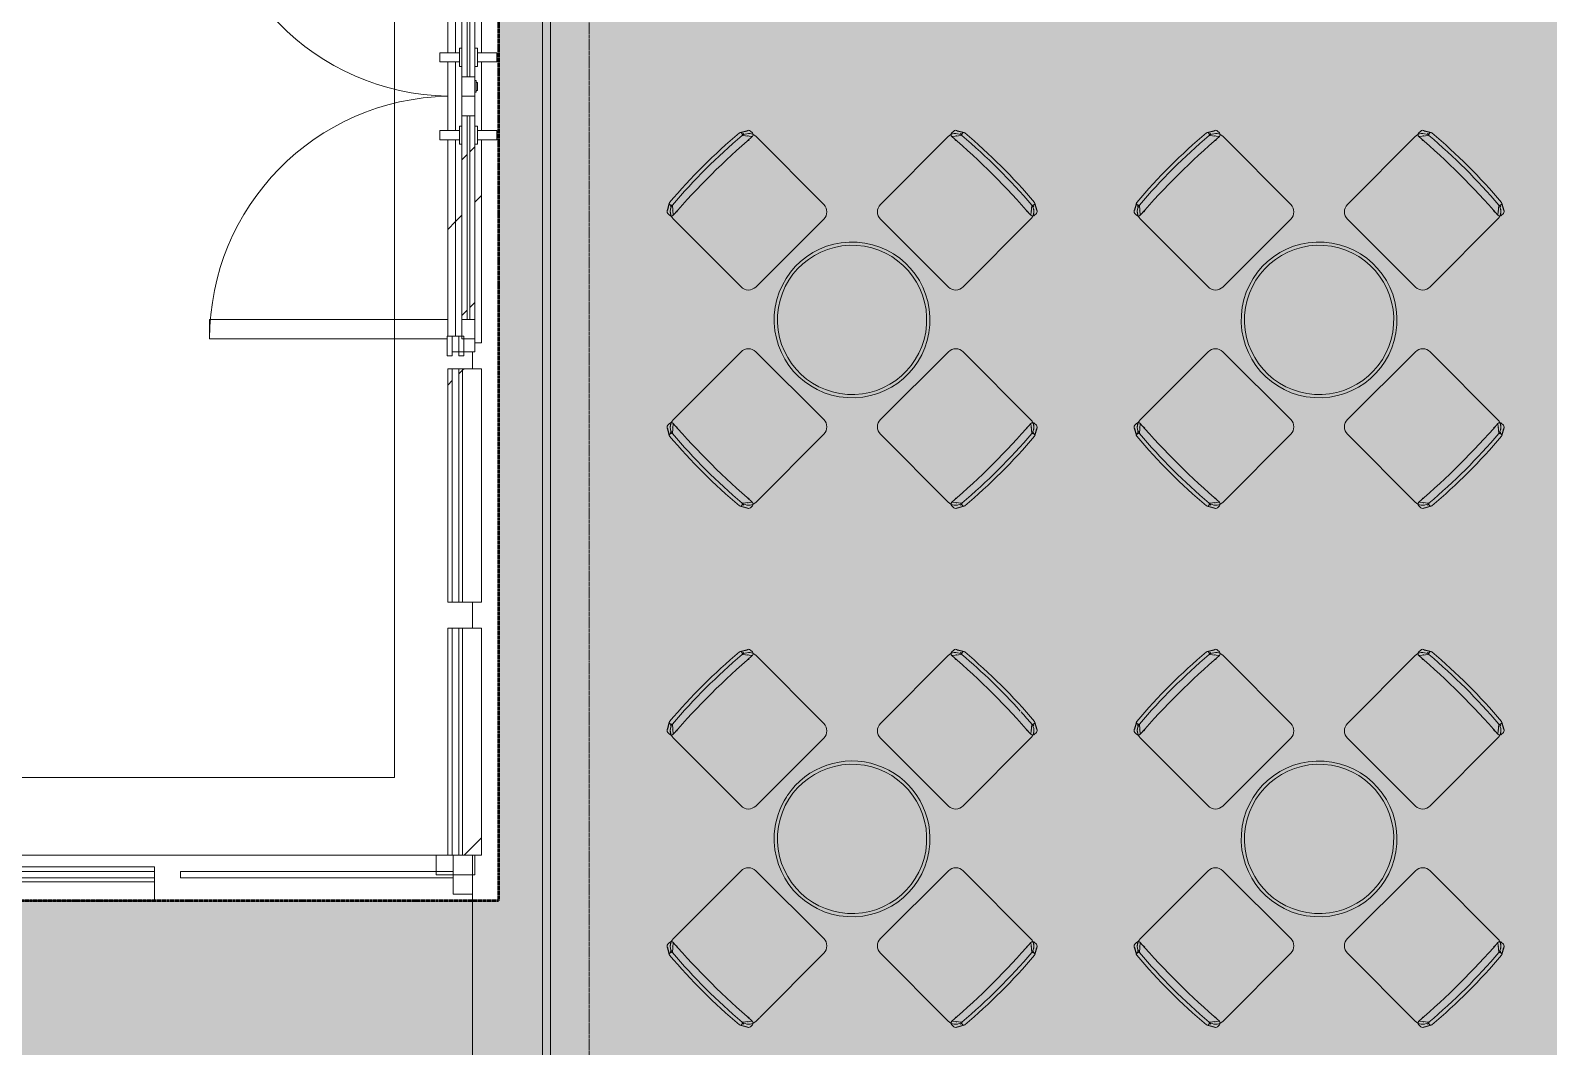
# Model space of a CAD drawing. Header units: millimetres. Extents: x 15878 to 679837, y -72324 to 391440.
# Drawn here: x 175628 to 181479, y 45045 to 48961 of the extents above; entities that cross this region are included whole.
import ezdxf

# ---------------------------------------------------------------- set-up
doc = ezdxf.new("R2010")
doc.units = ezdxf.units.MM
doc.linetypes.add('Demolished', pattern=[4.8, 3.2, -1.6])
doc.linetypes.add('Grid Line__1_200_', pattern=[10.5, 6, -1.5, 1.5, -1.5])
for name, color, linetype, lineweight in [('A-DETL', 90, 'Continuous', 5), ('A-DETL-GENF', 92, 'Continuous', 5), ('A-DOOR', 31, 'Continuous', 5), ('A-DOOR-FRAM', 31, 'Continuous', 5), ('A-FLOR', 192, 'Continuous', 5), ('A-GLAZ-CURT', 52, 'Continuous', 5), ('A-GLAZ-CWMG', 51, 'Continuous', 5), ('A-WALL', 113, 'Continuous', 5), ('I-FURN', 30, 'Continuous', 5), ('S-GRID', 1, 'Continuous', 5)]:
    doc.layers.add(name, color=color, linetype=linetype, lineweight=lineweight)
pattern_1 = [(45, (114192.5, 0), (-1237.437, 1237.437), []), (45, (114192.5, 1875), (-1237.437, 1237.437), [])]

# ---------------------------------------------------------------- blocks, each defined once
blk = doc.blocks.new('Rectangular Mullion - DLN_75 x 150mm _WD_-STUR_ OPENING Corten-13948693-G_F')
at = {"layer": 'A-GLAZ-CWMG', "color": 253}
for p, q in [((0, 75), (-75, 75)), ((-75, 75), (-75, -75)), ((0, 75), (0, -75)), ((-75, -75), (0, -75))]:
    blk.add_line(p, q, dxfattribs=at)
blk = doc.blocks.new('System Panel - _DLN__12_12mm laminated clear glass-11282530-G_F')
at = {"layer": 'A-GLAZ-CURT', "color": 253}
for p, q in [((-525, 12.5), (525, 12.5)), ((-525, -12.5), (-525, 12.5)), ((525, -12.5), (525, 12.5)), ((525, -12.5), (-525, -12.5))]:
    blk.add_line(p, q, dxfattribs=at)
blk = doc.blocks.new('bernstrand_kaffe_r60H - bernstrand_kaffe_r60H-3169598-G_F')
at = {"layer": 'I-FURN', "color": 253}
for radius, start, end in [(300.3, 0, 180), (287.6, 0, 180), (300.3, 180, 0), (287.6, 180, 0)]:
    blk.add_arc((-10, -36.5), radius, start, end, dxfattribs=at)
blk = doc.blocks.new('DLN_CHAIR - DLN_CHAIR-V596-G_F')
at = {"layer": 'I-FURN', "color": 253}
for p, q in [((0, 430), (0, 440)), ((0, 410), (0, 40)), ((32.5, 464.3), (5, 448.7)), ((35, 465), (10, 450)), ((10, 420), (35, 450)), ((30, 460), (30, 455)), ((440, 450), (415, 465)), ((415, 450), (440, 420)), ((445, 448.7), (417.5, 464.3)), ((420, 455), (420, 460)), ((450, 440), (450, 430)), ((450, 40), (450, 410)), ((40, 0), (410, 0))]:
    blk.add_line(p, q, dxfattribs=at)
for centre, radius, start, end in [((225, -1822.2), 2295.1, 85.25139, 94.74861), ((10, 440), 10, 90, 180), ((40, 410), 40, 105, 180), ((40, 410), 40, 105, 180), ((10, 430), 10, 180, 270), ((225, -2513.6), 2941.5, 85.80837, 94.19163), ((30, 430), 10, 150, 165), ((225, -2483.6), 2941.5, 93.70403, 93.90159), ((30, 430), 10, 255, 300), ((35, 460), 5, 90, 180), ((35, 455), 5, 180, 270), ((225, -1837.2), 2295.1, 85.25139, 94.74861), ((415, 460), 5, 0, 90), ((415, 455), 5, 270, 0), ((225, -2483.6), 2941.5, 86.09841, 86.29597), ((420, 430), 10, 240, 285), ((410, 410), 40, 15, 75), ((410, 410), 40, 360, 75), ((420, 430), 10, 15, 30), ((440, 440), 10, 0, 90), ((440, 430), 10, 270, 0), ((40, 40), 40, 180, 270), ((40, 40), 40, 180, 270), ((410, 40), 40, 270, 360), ((410, 40), 40, 270, 360)]:
    blk.add_arc(centre, radius, start, end, dxfattribs=at)
blk = doc.blocks.new('DLN_CHAIR - DLN_CHAIR-V598-G_F')
at = {"layer": 'I-FURN', "color": 253}
for p, q in [((410, 0), (40, 0)), ((0, -40), (0, -410)), ((450, -410), (450, -40)), ((0, -440), (0, -430)), ((32.5, -464.3), (5, -448.7)), ((35, -450), (10, -420)), ((10, -450), (35, -465)), ((30, -455), (30, -460)), ((440, -420), (415, -450)), ((415, -465), (440, -450)), ((445, -448.7), (417.5, -464.3)), ((420, -460), (420, -455)), ((450, -430), (450, -440))]:
    blk.add_line(p, q, dxfattribs=at)
for centre, radius, start, end in [((410, -40), 40, 0, 90), ((410, -40), 40, 0, 90), ((40, -40), 40, 90, 180), ((40, -40), 40, 90, 180), ((40, -410), 40, 180, 255), ((40, -410), 40, 180, 255), ((10, -430), 10, 90, 180), ((10, -440), 10, 180, 270), ((225, 2513.6), 2941.5, 265.80837, 274.19163), ((30, -430), 10, 195, 210), ((225, 2483.6), 2941.5, 266.09841, 266.29597), ((30, -430), 10, 60, 105), ((35, -455), 5, 90, 180), ((35, -460), 5, 180, 270), ((225, 1837.2), 2295.1, 265.25139, 274.74861), ((225, 1822.2), 2295.1, 265.25139, 274.74861), ((420, -430), 10, 75, 120), ((415, -455), 5, 0, 90), ((225, 2483.6), 2941.5, 273.70403, 273.90159), ((415, -460), 5, 270, 0), ((410, -410), 40, 285, 360), ((410, -410), 40, 285, 345), ((420, -430), 10, 330, 345), ((440, -430), 10, 0, 90), ((440, -440), 10, 270, 0)]:
    blk.add_arc(centre, radius, start, end, dxfattribs=at)
blk = doc.blocks.new('bernstrand_kaffe_r60H - bernstrand_kaffe_r60H-V608-G_F')
at = {"layer": 'I-FURN', "color": 253}
for radius, start, end in [(300.3, 0, 180), (287.6, 0, 180), (300.3, 180, 330), (287.6, 180, 0), (300.3, 330.61255, 0)]:
    blk.add_arc((-10, -36.5), radius, start, end, dxfattribs=at)
blk = doc.blocks.new('DLN_CHAIR - DLN_CHAIR-V609-G_F')
at = {"layer": 'I-FURN', "color": 253}
for p, q in [((0, 430), (0, 440)), ((0, 410), (0, 391)), ((32.5, 464.3), (5, 448.7)), ((35, 465), (10, 450)), ((10, 420), (35, 450)), ((30, 460), (30, 455)), ((440, 450), (415, 465)), ((415, 450), (440, 420)), ((445, 448.7), (417.5, 464.3)), ((420, 455), (420, 460)), ((450, 440), (450, 430)), ((450, 40), (450, 410)), ((0, 389.8), (0, 40)), ((40, 0), (410, 0))]:
    blk.add_line(p, q, dxfattribs=at)
for centre, radius, start, end in [((225, -1822.2), 2295.1, 85.25139, 94.74861), ((10, 440), 10, 90, 180), ((40, 410), 40, 105, 180), ((40, 410), 40, 105, 180), ((10, 430), 10, 180, 270), ((225, -2513.6), 2941.5, 85.80837, 94.19163), ((30, 430), 10, 150, 165), ((225, -2483.6), 2941.5, 93.70403, 93.90159), ((30, 430), 10, 255, 300), ((35, 460), 5, 90, 180), ((35, 455), 5, 180, 270), ((225, -1837.2), 2295.1, 85.25139, 94.74861), ((415, 460), 5, 0, 90), ((415, 455), 5, 270, 0), ((225, -2483.6), 2941.5, 86.09841, 86.29597), ((420, 430), 10, 240, 285), ((410, 410), 40, 15, 75), ((410, 410), 40, 360, 75), ((420, 430), 10, 15, 30), ((440, 440), 10, 0, 90), ((440, 430), 10, 270, 0), ((40, 40), 40, 180, 270), ((40, 40), 40, 180, 270), ((410, 40), 40, 270, 360), ((410, 40), 40, 270, 360)]:
    blk.add_arc(centre, radius, start, end, dxfattribs=at)
blk = doc.blocks.new('DLN_CHAIR - DLN_CHAIR-V610-G_F')
at = {"layer": 'I-FURN', "color": 253}
for p, q in [((410, 0), (40, 0)), ((0, -40), (0, -410)), ((450, -410), (450, -40)), ((0, -440), (0, -430)), ((32.5, -464.3), (5, -448.7)), ((35, -450), (10, -420)), ((10, -450), (35, -465)), ((30, -455), (30, -460)), ((440, -420), (415, -450)), ((415, -465), (440, -450)), ((445, -448.7), (417.5, -464.3)), ((420, -460), (420, -455)), ((450, -430), (450, -440))]:
    blk.add_line(p, q, dxfattribs=at)
for centre, radius, start, end in [((410, -40), 40, 0, 90), ((410, -40), 40, 0, 90), ((40, -40), 40, 90, 180), ((40, -40), 40, 90, 180), ((40, -410), 40, 180, 255), ((40, -410), 40, 180, 255), ((10, -430), 10, 90, 180), ((10, -440), 10, 180, 270), ((225, 2513.6), 2941.5, 265.80837, 274.19163), ((30, -430), 10, 195, 210), ((225, 2483.6), 2941.5, 266.09841, 266.29597), ((30, -430), 10, 60, 105), ((35, -455), 5, 90, 180), ((35, -460), 5, 180, 270), ((225, 1837.2), 2295.1, 265.25139, 274.74861), ((225, 1822.2), 2295.1, 265.25139, 274.74861), ((420, -430), 10, 75, 120), ((415, -455), 5, 0, 90), ((225, 2483.6), 2941.5, 273.70403, 273.90159), ((415, -460), 5, 270, 0), ((410, -410), 40, 285, 360), ((410, -410), 40, 290.20773, 345), ((420, -430), 10, 330, 345), ((440, -430), 10, 0, 90), ((440, -440), 10, 270, 0)]:
    blk.add_arc(centre, radius, start, end, dxfattribs=at)
blk = doc.blocks.new('DLN_CHAIR - DLN_CHAIR-V611-G_F')
at = {"layer": 'I-FURN', "color": 253}
for p, q in [((0, 430), (0, 440)), ((0, 410), (0, 40)), ((32.5, 464.3), (5, 448.7)), ((35, 465), (10, 450)), ((10, 420), (35, 450)), ((30, 460), (30, 455)), ((440, 450), (415, 465)), ((415, 450), (440, 420)), ((445, 448.7), (417.5, 464.3)), ((420, 455), (420, 460)), ((450, 440), (450, 430)), ((450, 40), (450, 410)), ((40, 0), (410, 0))]:
    blk.add_line(p, q, dxfattribs=at)
for centre, radius, start, end in [((225, -1822.2), 2295.1, 85.25139, 94.74861), ((10, 440), 10, 90, 180), ((40, 410), 40, 105, 180), ((40, 410), 40, 105, 180), ((10, 430), 10, 180, 270), ((225, -2513.6), 2941.5, 85.80837, 94.19163), ((30, 430), 10, 150, 165), ((225, -2483.6), 2941.5, 93.70403, 93.90159), ((30, 430), 10, 255, 300), ((35, 460), 5, 90, 180), ((35, 455), 5, 180, 270), ((225, -1837.2), 2295.1, 86.93817, 94.74861), ((225, -1837.2), 2295.1, 85.25139, 86.82172), ((415, 460), 5, 0, 90), ((415, 455), 5, 270, 0), ((225, -2483.6), 2941.5, 86.09841, 86.29597), ((420, 430), 10, 240, 285), ((410, 410), 40, 360, 75), ((410, 410), 40, 15, 69.79227), ((420, 430), 10, 15, 30), ((440, 440), 10, 0, 90), ((440, 430), 10, 270, 0), ((40, 40), 40, 180, 270), ((40, 40), 40, 180, 270), ((410, 40), 40, 270, 360), ((410, 40), 40, 270, 360)]:
    blk.add_arc(centre, radius, start, end, dxfattribs=at)
blk = doc.blocks.new('DLN_CHAIR - DLN_CHAIR-V612-G_F')
at = {"layer": 'I-FURN', "color": 253}
for p, q in [((0, 430), (0, 440)), ((0, 410), (0, 40)), ((32.5, 464.3), (5, 448.7)), ((35, 465), (10, 450)), ((10, 420), (35, 450)), ((30, 460), (30, 455)), ((440, 450), (415, 465)), ((415, 450), (440, 420)), ((445, 448.7), (417.5, 464.3)), ((420, 455), (420, 460)), ((450, 440), (450, 430)), ((450, 40), (450, 410)), ((40, 0), (410, 0))]:
    blk.add_line(p, q, dxfattribs=at)
for centre, radius, start, end in [((225, -1822.2), 2295.1, 85.25139, 94.74861), ((10, 440), 10, 90, 180), ((40, 410), 40, 105, 180), ((40, 410), 40, 105, 180), ((10, 430), 10, 180, 270), ((225, -2513.6), 2941.5, 85.80837, 94.19163), ((30, 430), 10, 150, 165), ((225, -2483.6), 2941.5, 93.70403, 93.90159), ((30, 430), 10, 255, 300), ((35, 460), 5, 90, 180), ((35, 455), 5, 180, 270), ((225, -1837.2), 2295.1, 85.25139, 94.74861), ((415, 460), 5, 0, 90), ((415, 455), 5, 270, 0), ((225, -2483.6), 2941.5, 86.09841, 86.29597), ((420, 430), 10, 240, 285), ((410, 410), 40, 360, 75), ((410, 410), 40, 15, 69.79227), ((420, 430), 10, 15, 30), ((440, 440), 10, 0, 90), ((440, 430), 10, 270, 0), ((40, 40), 40, 180, 270), ((40, 40), 40, 180, 270), ((410, 40), 40, 270, 360), ((410, 40), 40, 270, 360)]:
    blk.add_arc(centre, radius, start, end, dxfattribs=at)
blk = doc.blocks.new('System Panel - _DLN__12_12mm laminated clear glass-12865627-G_F')
at = {"layer": 'A-GLAZ-CURT', "color": 253}
for p, q in [((-437.5, 12.5), (437.5, 12.5)), ((-437.5, -12.5), (-437.5, 12.5)), ((437.5, -12.5), (437.5, 12.5)), ((437.5, -12.5), (-437.5, -12.5))]:
    blk.add_line(p, q, dxfattribs=at)
blk = doc.blocks.new('System Panel - _DLN__12_12mm laminated clear glass-12865628-G_F')
at = {"layer": 'A-GLAZ-CURT', "color": 253}
for p, q in [((-450, 12.5), (450, 12.5)), ((-450, -12.5), (-450, 12.5)), ((450, -12.5), (450, 12.5)), ((450, -12.5), (-450, -12.5))]:
    blk.add_line(p, q, dxfattribs=at)
blk = doc.blocks.new('Rectangular Mullion - DLN_FRAME Corten-13948632-G_F')
at = {"layer": 'A-GLAZ-CWMG'}
h = blk.add_hatch(dxfattribs=at)
h.set_pattern_fill('FP_1991', color=253, style=0, pattern_type=2)
h.set_pattern_definition(pattern_1)
h.paths.add_polyline_path([(63148.7, 45782.5), (63173.7, 45782.5), (63173.7, 46657.5), (63100.7, 46657.5), (63100.7, 45782.5), (63139.3, 45782.5)], flags=0)
at = {"layer": 'A-GLAZ-CWMG', "color": 253}
for p, q in [((63043.7, 46657.5), (63061.2, 46657.5)), ((63043.7, 46657.5), (63043.7, 45782.5)), ((63086.2, 46657.5), (63100.7, 46657.5)), ((63100.7, 46657.5), (63173.7, 46657.5)), ((63100.7, 46657.5), (63100.7, 45782.5)), ((63173.7, 46657.5), (63173.7, 45782.5)), ((63173.7, 45782.5), (63148.7, 45782.5))]:
    blk.add_line(p, q, dxfattribs=at)
blk = doc.blocks.new('Rectangular Mullion - DLN_FRAME Corten-13948621-G_F')
at = {"layer": 'A-GLAZ-CWMG'}
h = blk.add_hatch(dxfattribs=at)
h.set_pattern_fill('FP_1991', color=253, style=0, pattern_type=2)
h.set_pattern_definition(pattern_1)
h.paths.add_polyline_path([(63061.2, 46757.5), (63061.2, 47657.5), (63043.7, 47657.5), (63043.7, 46757.5)], flags=0)
h = blk.add_hatch(dxfattribs=at)
h.set_pattern_fill('FP_1991', color=253, style=0, pattern_type=2)
h.set_pattern_definition(pattern_1)
h.paths.add_polyline_path([(63100.7, 46757.5), (63100.7, 47657.5), (63086.2, 47657.5), (63086.2, 46757.5)], flags=0)
h = blk.add_hatch(dxfattribs=at)
h.set_pattern_fill('FP_1991', color=253, style=0, pattern_type=2)
h.set_pattern_definition(pattern_1)
h.paths.add_polyline_path([(63173.7, 46757.5), (63173.7, 47657.5), (63100.7, 47657.5), (63100.7, 46757.5)], flags=0)
at = {"layer": 'A-GLAZ-CWMG', "color": 253}
for p, q in [((63043.7, 47657.5), (63061.2, 47657.5)), ((63043.7, 47657.5), (63043.7, 46757.5)), ((63086.2, 47657.5), (63100.7, 47657.5)), ((63100.7, 47657.5), (63173.7, 47657.5)), ((63100.7, 47657.5), (63100.7, 46757.5)), ((63173.7, 47657.5), (63173.7, 46757.5)), ((63061.2, 46757.5), (63043.7, 46757.5)), ((63100.7, 46757.5), (63086.2, 46757.5)), ((63173.7, 46757.5), (63100.7, 46757.5))]:
    blk.add_line(p, q, dxfattribs=at)
blk = doc.blocks.new('Rectangular Mullion - DLN_FRAME Corten-13948633-G_F')
at = {"layer": 'A-GLAZ-CWMG'}
h = blk.add_hatch(dxfattribs=at)
h.set_pattern_fill('FP_1991', color=253, style=0, pattern_type=2)
h.set_pattern_definition(pattern_1)
h.paths.add_polyline_path([(63061.2, 47782.5), (63073.7, 47782.5), (63073.7, 48540), (63043.7, 48540), (63043.7, 47782.5)], flags=0)
h.paths.add_polyline_path([(63073.7, 48575), (63073.7, 48840), (63043.7, 48840), (63043.7, 48575)], flags=0)
h.paths.add_polyline_path([(63043.7, 48875), (63073.7, 48875), (63073.7, 49632.5), (63043.7, 49627.8), (63043.7, 49271.4)], flags=0)
h = blk.add_hatch(dxfattribs=at)
h.set_pattern_fill('FP_1991', color=253, style=0, pattern_type=2)
h.set_pattern_definition(pattern_1)
h.paths.add_polyline_path([(63088.7, 47782.5), (63098.7, 47782.5), (63098.7, 48522.5), (63088.7, 48523.4), (63088.7, 48540), (63073.7, 48540), (63073.7, 47782.5), (63086.2, 47782.5)], flags=0)
h.paths.add_polyline_path([(63073.7, 48575), (63088.7, 48575), (63088.7, 48592.5), (63098.7, 48592.5), (63098.7, 48822.5), (63088.7, 48822.5), (63088.7, 48840), (63073.7, 48840), (63073.7, 48592.5)], flags=0)
h.paths.add_polyline_path([(63073.7, 48875), (63088.7, 48875), (63088.7, 48892.5), (63098.7, 48892.5), (63098.7, 49632.5), (63073.7, 49632.5), (63073.7, 48892.5)], flags=0)
h = blk.add_hatch(dxfattribs=at)
h.set_pattern_fill('FP_1991', color=253, style=0, pattern_type=2)
h.set_pattern_definition(pattern_1)
h.paths.add_polyline_path([(63173.7, 47757.5), (63173.7, 48540), (63158.7, 48540), (63158.7, 48522.5), (63148.7, 48522.5), (63148.7, 47757.5)], flags=0)
h.paths.add_polyline_path([(63158.7, 48575), (63173.7, 48575), (63173.7, 48840), (63158.7, 48840), (63158.7, 48822.5), (63148.7, 48822.5), (63148.7, 48592.5), (63158.7, 48592.5)], flags=0)
h.paths.add_polyline_path([(63158.7, 48875), (63173.7, 48875), (63173.7, 49657.5), (63148.7, 49657.5), (63148.7, 48892.5), (63158.7, 48892.5)], flags=0)
at = {"layer": 'A-GLAZ-CWMG', "color": 253}
for p, q in [((63043.7, 49632.5), (63043.7, 48875)), ((63073.7, 49632.5), (63073.7, 48875)), ((63148.7, 49657.5), (63173.7, 49657.5)), ((63173.7, 49657.5), (63173.7, 48875)), ((63043.7, 48840), (63043.7, 48575)), ((63073.7, 48840), (63073.7, 48575)), ((63173.7, 48840), (63173.7, 48575)), ((63043.7, 48540), (63043.7, 47782.5)), ((63073.7, 48540), (63073.7, 47782.5)), ((63173.7, 48540), (63173.7, 47757.5)), ((63173.7, 47757.5), (63148.7, 47757.5))]:
    blk.add_line(p, q, dxfattribs=at)
blk = doc.blocks.new('Rectangular Mullion - DLN_75 x 150mm _WD_-STUR_ OPENING Corten-13948700-G_F')
at = {"layer": 'A-GLAZ-CWMG', "color": 253}
for p, q in [((0, 75), (-75, 75)), ((-75, 75), (-75, -75)), ((0, 75), (0, -75)), ((-75, -75), (0, -75))]:
    blk.add_line(p, q, dxfattribs=at)
blk = doc.blocks.new('System Panel - _DLN__12_12mm laminated clear glass-11282586-G_F')
at = {"layer": 'A-GLAZ-CURT', "color": 253}
for p, q in [((-452.5, 12.5), (452.5, 12.5)), ((-452.5, -12.5), (-452.5, 12.5)), ((452.5, -12.5), (452.5, 12.5)), ((452.5, -12.5), (-452.5, -12.5))]:
    blk.add_line(p, q, dxfattribs=at)
blk = doc.blocks.new('Rectangular Mullion - DLN_FRAME Corten-13948629-G_F')
at = {"layer": 'A-GLAZ-CWMG'}
h = blk.add_hatch(dxfattribs=at)
h.set_pattern_fill('FP_1993', color=253, style=0, pattern_type=2)
h.set_pattern_definition(pattern_1)
h.paths.add_polyline_path([(61784.6, 45720), (61914.3, 45720), (61914.3, 45737.5), (61009.3, 45737.5), (61009.3, 45720)], flags=0)
h = blk.add_hatch(dxfattribs=at)
h.set_pattern_fill('FP_1993', color=253, style=0, pattern_type=2)
h.set_pattern_definition(pattern_1)
h.paths.add_polyline_path([(61914.3, 45680.5), (61914.3, 45695), (61009.3, 45695), (61009.3, 45680.5), (61784.6, 45680.5)], flags=0)
h = blk.add_hatch(dxfattribs=at)
h.set_pattern_fill('FP_1993', color=253, style=0, pattern_type=2)
h.set_pattern_definition(pattern_1)
h.paths.add_polyline_path([(61009.3, 45607.5), (61914.3, 45607.5), (61914.3, 45680.5), (61009.3, 45680.5)], flags=0)
at = {"layer": 'A-GLAZ-CWMG', "color": 253}
for p, q in [((61009.3, 45720), (61009.3, 45737.5)), ((61914.3, 45737.5), (61009.3, 45737.5)), ((61914.3, 45737.5), (61914.3, 45720)), ((61009.3, 45680.5), (61009.3, 45695)), ((61009.3, 45607.5), (61009.3, 45680.5)), ((61914.3, 45680.5), (61009.3, 45680.5)), ((61914.3, 45695), (61914.3, 45680.5)), ((61914.3, 45680.5), (61914.3, 45607.5)), ((61914.3, 45607.5), (61009.3, 45607.5))]:
    blk.add_line(p, q, dxfattribs=at)
blk = doc.blocks.new('DLN-Double Door_X Corten - Double Glazing Door-1900 x 2800 _WH_-AUTO Corten-18721998-G_F')
at = {"layer": 'A-DOOR'}
h = blk.add_hatch(dxfattribs=at)
h.set_pattern_fill('FP_1994', color=253, style=0, pattern_type=2)
h.set_pattern_definition([(315, (65485, 63073.7), (1237.437, 1237.437), []), (315, (67360, 63073.7), (1237.437, 1237.437), [])])
h.paths.add_polyline_path([(-860, -45), (-75, -45), (-75, -25), (-860, -25)], flags=0)
h.paths.add_polyline_path([(-860, -75), (-75, -75), (-75, -55), (-860, -55)], flags=0)
at = {"layer": 'A-DOOR', "color": 253}
for p, q in [((-935, 947.5), (-860, 947.5)), ((-935, 32.5), (-935, 947.5)), ((-860, 947.5), (-860, 30)), ((860, 947.5), (860, 30)), ((935, 947.5), (860, 947.5)), ((935, 32.5), (935, 947.5)), ((-167.5, 60), (-132.5, 60)), ((-167.5, -15), (-167.5, 60)), ((-132.5, 60), (-132.5, -15)), ((132.5, -15), (132.5, 60)), ((132.5, 60), (167.5, 60)), ((167.5, 60), (167.5, -15)), ((-935, -75), (-935, -25)), ((-935, -25), (-860, -25)), ((-185, -25), (-860, -25)), ((-860, -25), (-860, -75)), ((-860, -45), (-75, -45)), ((-860, -55), (-860, -45)), ((-75, -55), (-860, -55)), ((-185, -15), (-115, -15)), ((-185, -15), (-185, -25)), ((-115, -25), (-185, -25)), ((-115, -25), (-115, -15)), ((-75, -25), (-115, -25)), ((-75, -75), (-75, -25)), ((-75, -25), (0, -25)), ((-75, -45), (-75, -55)), ((0, -25), (0, -75)), ((75, -25), (0, -25)), ((0, -25), (0, -75)), ((75, -25), (115, -25)), ((75, -75), (75, -25)), ((860, -45), (75, -45)), ((75, -45), (75, -55)), ((75, -55), (860, -55)), ((115, -15), (185, -15)), ((115, -15), (115, -25)), ((185, -25), (115, -25)), ((185, -25), (185, -15)), ((185, -25), (860, -25)), ((935, -25), (860, -25)), ((860, -25), (860, -75)), ((860, -55), (860, -45)), ((935, -75), (935, -25)), ((-860, -75), (-935, -75)), ((-860, -75), (-185, -75)), ((-185, -75), (-115, -75)), ((-185, -75), (-185, -85)), ((-115, -85), (-185, -85)), ((-167.5, -160), (-167.5, -85)), ((-132.5, -85), (-132.5, -160)), ((-115, -85), (-115, -75)), ((-115, -75), (-75, -75)), ((0, -75), (-75, -75)), ((0, -75), (75, -75)), ((15, -75), (15, -80)), ((60, -80), (15, -80)), ((22.5, -80), (22.5, -85)), ((22.5, -85), (52.5, -85)), ((52.5, -85), (22.5, -85)), ((52.5, -85), (52.5, -80)), ((60, -80), (60, -75)), ((115, -75), (75, -75)), ((115, -75), (185, -75)), ((115, -75), (115, -85)), ((185, -85), (115, -85)), ((132.5, -160), (132.5, -85)), ((167.5, -85), (167.5, -160)), ((185, -85), (185, -75)), ((860, -75), (185, -75)), ((860, -75), (935, -75)), ((-132.5, -160), (-167.5, -160)), ((167.5, -160), (132.5, -160))]:
    blk.add_line(p, q, dxfattribs=at)
for centre, start, end in [((-935, 12.5), 1.08891, 90), ((935, 12.5), 90, 178.91109)]:
    blk.add_arc(centre, 935, start, end, dxfattribs=at)
at = {"layer": 'A-DOOR-FRAM', "color": 253}
for p, q in [((-925, 32.5), (-1000, 32.5)), ((-1000, 32.5), (-1000, 12.5)), ((-1000, 12.5), (-925, 12.5)), ((-985, 12.5), (-985, -75)), ((-925, 12.5), (-985, 12.5)), ((-925, 12.5), (-925, 32.5)), ((-925, -25), (-925, 12.5)), ((1000, 32.5), (925, 32.5)), ((925, 32.5), (925, 12.5)), ((925, 12.5), (1000, 12.5)), ((985, 12.5), (925, 12.5)), ((925, 12.5), (925, -25)), ((985, -75), (985, 12.5)), ((1000, 12.5), (1000, 32.5)), ((-925, -12.5), (-1000, -12.5)), ((-1000, -12.5), (-1000, -32.5)), ((-1000, -32.5), (-925, -32.5)), ((-935, -75), (-935, -25)), ((-935, -25), (-925, -25)), ((-925, -32.5), (-925, -12.5)), ((1000, -12.5), (925, -12.5)), ((925, -12.5), (925, -32.5)), ((925, -25), (935, -25)), ((925, -32.5), (1000, -32.5)), ((935, -25), (935, -75)), ((1000, -32.5), (1000, -12.5)), ((-985, -75), (-935, -75)), ((935, -75), (985, -75))]:
    blk.add_line(p, q, dxfattribs=at)

msp = doc.modelspace()

# ---------------------------------------------------------------- hatches: boundary and pattern name
at = {"layer": 'A-DETL-GENF', "transparency": 33554585}
h = msp.add_hatch(color=253, dxfattribs=at)
h.paths.add_polyline_path([(193031.8, 30457.5), (193031.8, 31607.5), (195106.8, 31607.5), (195106.8, 34107.5), (202306.8, 34107.5), (202306.8, 35797.5), (205331.8, 35797.5), (205331.8, 52007.5), (202831.8, 52007.5), (202831.8, 51406.3), (202231.8, 51406.3), (202231.8, 48337.5), (196081.8, 48337.5), (196081.8, 52057.5), (193181.8, 52057.5), (193181.8, 49957.5), (189481.8, 49957.5), (189481.8, 52057.5), (177431.8, 52057.5), (177431.8, 45607.5), (166981.8, 45607.5), (166981.8, 31607.5), (190881.8, 31607.5), (190881.8, 30457.5)], flags=0)
h.paths.add_polyline_path([(178081.8, 39607.5), (177481.8, 39607.5), (177481.8, 40207.5), (178081.8, 40207.5)], flags=0)
h.paths.add_polyline_path([(199881.8, 39607.5), (199881.8, 40207.5), (200481.8, 40207.5), (200481.8, 39607.5), (199984.4, 39607.5)], flags=0)
h.paths.add_polyline_path([(189481.8, 39607.5), (189481.8, 40207.5), (190081.8, 40207.5), (190081.8, 39607.5)], flags=0)
h.paths.add_polyline_path([(178081.8, 51407.5), (177481.8, 51407.5), (177481.8, 52007.5), (178081.8, 52007.5), (178081.8, 51515.3)], flags=0)

# ---------------------------------------------------------------- linework, layer by layer
at = {"layer": 'A-DETL', "linetype": 'Demolished', "lineweight": 50}
for p, q in [((177431.8, 52057.5), (177431.8, 45607.5)), ((177431.8, 45607.5), (166981.8, 45607.5))]:
    msp.add_line(p, q, dxfattribs=at)
at = {"layer": 'A-FLOR'}
for p, q in [((177031.8, 52457.5), (177031.8, 46082.5)), ((177331.8, 47722.5), (177331.8, 47657.5)), ((177331.8, 46757.5), (177331.8, 46657.5)), ((177031.8, 46082.5), (166981.8, 46082.5)), ((177191.2, 45782.5), (175156.8, 45782.5)), ((177331.8, 43380.4), (177331.8, 45632.5))]:
    msp.add_line(p, q, dxfattribs=at)
at = {"layer": 'A-WALL', "lineweight": 18}
for p, q in [((177601.8, 45531.5), (177601.8, 50207.5)), ((177631.8, 50207.5), (177631.8, 44177.5)), ((177601.8, 44177.5), (177601.8, 45531.3))]:
    msp.add_line(p, q, dxfattribs=at)
at = {"layer": 'S-GRID', "color": 254, "linetype": 'Grid Line__1_200_'}
msp.add_line((177781.8, 32297.4), (177781.8, 63703.1), dxfattribs=at)

# ---------------------------------------------------------------- block references
at = {"layer": 'A-DOOR', "color": 253, "rotation": 89.99999999999993}
msp.add_blockref('DLN-Double Door_X Corten - Double Glazing Door-1900 x 2800 _WH_-AUTO Corten-18721998-G_F', (177266.2, 48707.5), dxfattribs=at)
at = {"layer": 'A-GLAZ-CURT', "color": 253, "rotation": 89.99999999999993}
for name, p in [('System Panel - _DLN__12_12mm laminated clear glass-12865628-G_F', (177266.2, 47207.5)), ('System Panel - _DLN__12_12mm laminated clear glass-12865627-G_F', (177266.2, 46220))]:
    msp.add_blockref(name, p, dxfattribs=at)
at = {"layer": 'A-GLAZ-CURT', "color": 253}
for name, p in [('System Panel - _DLN__12_12mm laminated clear glass-11282586-G_F', (175654.3, 45707.5)), ('System Panel - _DLN__12_12mm laminated clear glass-11282530-G_F', (176731.8, 45707.5))]:
    msp.add_blockref(name, p, dxfattribs=at)
at = {"layer": 'A-GLAZ-CWMG', "color": 253}
for name in ['Rectangular Mullion - DLN_FRAME Corten-13948633-G_F', 'Rectangular Mullion - DLN_FRAME Corten-13948621-G_F', 'Rectangular Mullion - DLN_FRAME Corten-13948632-G_F', 'Rectangular Mullion - DLN_FRAME Corten-13948629-G_F']:
    msp.add_blockref(name, (114192.5, 0), dxfattribs=at)
at = {"layer": 'A-GLAZ-CWMG', "color": 253, "rotation": 269.9999999999999}
msp.add_blockref('Rectangular Mullion - DLN_75 x 150mm _WD_-STUR_ OPENING Corten-13948700-G_F', (177266.2, 45707.5), dxfattribs=at)
at = {"layer": 'A-GLAZ-CWMG', "color": 253, "extrusion": (0, 0, -1), "rotation": 180}
msp.add_blockref('Rectangular Mullion - DLN_75 x 150mm _WD_-STUR_ OPENING Corten-13948693-G_F', (-177331.8, 45707.5), dxfattribs=at)
at = {"layer": 'I-FURN', "color": 253}
for name, p, rotation in [('DLN_CHAIR - DLN_CHAIR-V598-G_F', (178713.8, 48261.6), 224.8839677373592), ('DLN_CHAIR - DLN_CHAIR-V596-G_F', (178875.8, 48261.6), 315.1160322626408), ('DLN_CHAIR - DLN_CHAIR-V598-G_F', (180513.8, 48261.6), 224.8839677373592), ('DLN_CHAIR - DLN_CHAIR-V596-G_F', (180675.8, 48261.6), 315.1160322626408), ('bernstrand_kaffe_r60H - bernstrand_kaffe_r60H-3169598-G_F', (178782.5, 47809.8), 176.3581255911245), ('bernstrand_kaffe_r60H - bernstrand_kaffe_r60H-3169598-G_F', (180582.5, 47809.8), 176.3581255911245), ('DLN_CHAIR - DLN_CHAIR-V596-G_F', (178713.8, 47433.7), 135.1160322626408), ('DLN_CHAIR - DLN_CHAIR-V598-G_F', (178875.8, 47433.7), 44.88396773735919), ('DLN_CHAIR - DLN_CHAIR-V596-G_F', (180513.8, 47433.7), 135.1160322626408), ('DLN_CHAIR - DLN_CHAIR-V598-G_F', (180675.8, 47433.7), 44.88396773735919), ('DLN_CHAIR - DLN_CHAIR-V610-G_F', (178713.8, 46261.6), 224.8839677373592), ('DLN_CHAIR - DLN_CHAIR-V611-G_F', (178875.8, 46261.6), 315.1160322626408), ('DLN_CHAIR - DLN_CHAIR-V610-G_F', (180513.8, 46261.6), 224.8839677373592), ('DLN_CHAIR - DLN_CHAIR-V612-G_F', (180675.8, 46261.6), 315.1160322626408), ('bernstrand_kaffe_r60H - bernstrand_kaffe_r60H-V608-G_F', (178782.5, 45809.8), 176.3581255911245), ('bernstrand_kaffe_r60H - bernstrand_kaffe_r60H-3169598-G_F', (180582.5, 45809.8), 176.3581255911245), ('DLN_CHAIR - DLN_CHAIR-V609-G_F', (178713.8, 45433.7), 135.1160322626408), ('DLN_CHAIR - DLN_CHAIR-V598-G_F', (178875.8, 45433.7), 44.88396773735919), ('DLN_CHAIR - DLN_CHAIR-V596-G_F', (180513.8, 45433.7), 135.1160322626408), ('DLN_CHAIR - DLN_CHAIR-V598-G_F', (180675.8, 45433.7), 44.88396773735919)]:
    msp.add_blockref(name, p, dxfattribs=dict(at, rotation=rotation))

doc.saveas('drawing.dxf')
